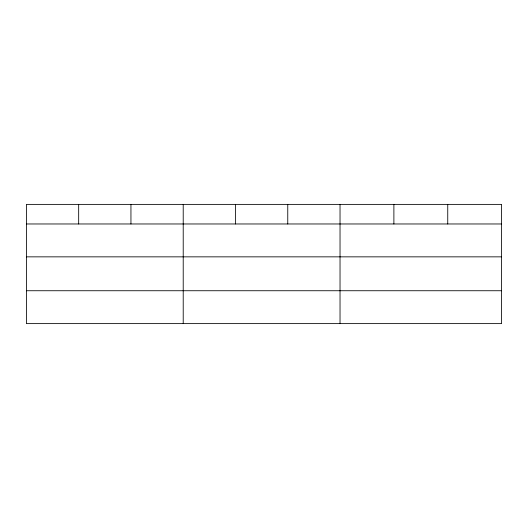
<?xml version="1.0" encoding="UTF-8"?>
<svg xmlns="http://www.w3.org/2000/svg" width="528" height="528" viewBox="0 0 528 528"><rect width="100%" height="100%" fill="white"/><g stroke="black" fill="none" stroke-linecap="round" stroke-linejoin="round"><path stroke-width="0.79" d="M501.6 256.852L501.6 204.382L26.4 204.382L26.4 323.618L501.6 323.618L501.6 256.852L26.4 256.852M26.4 223.971L501.6 223.971M26.4 290.737L501.6 290.737M447.744 204.382L447.744 223.971M393.888 204.382L393.888 223.971M340.032 204.382L340.032 323.618M287.76 204.382L287.76 223.971M235.488 204.382L235.488 223.971M183.216 204.382L183.216 323.618M130.944 204.382L130.944 223.971M78.672 204.382L78.672 223.971"/></g></svg>
